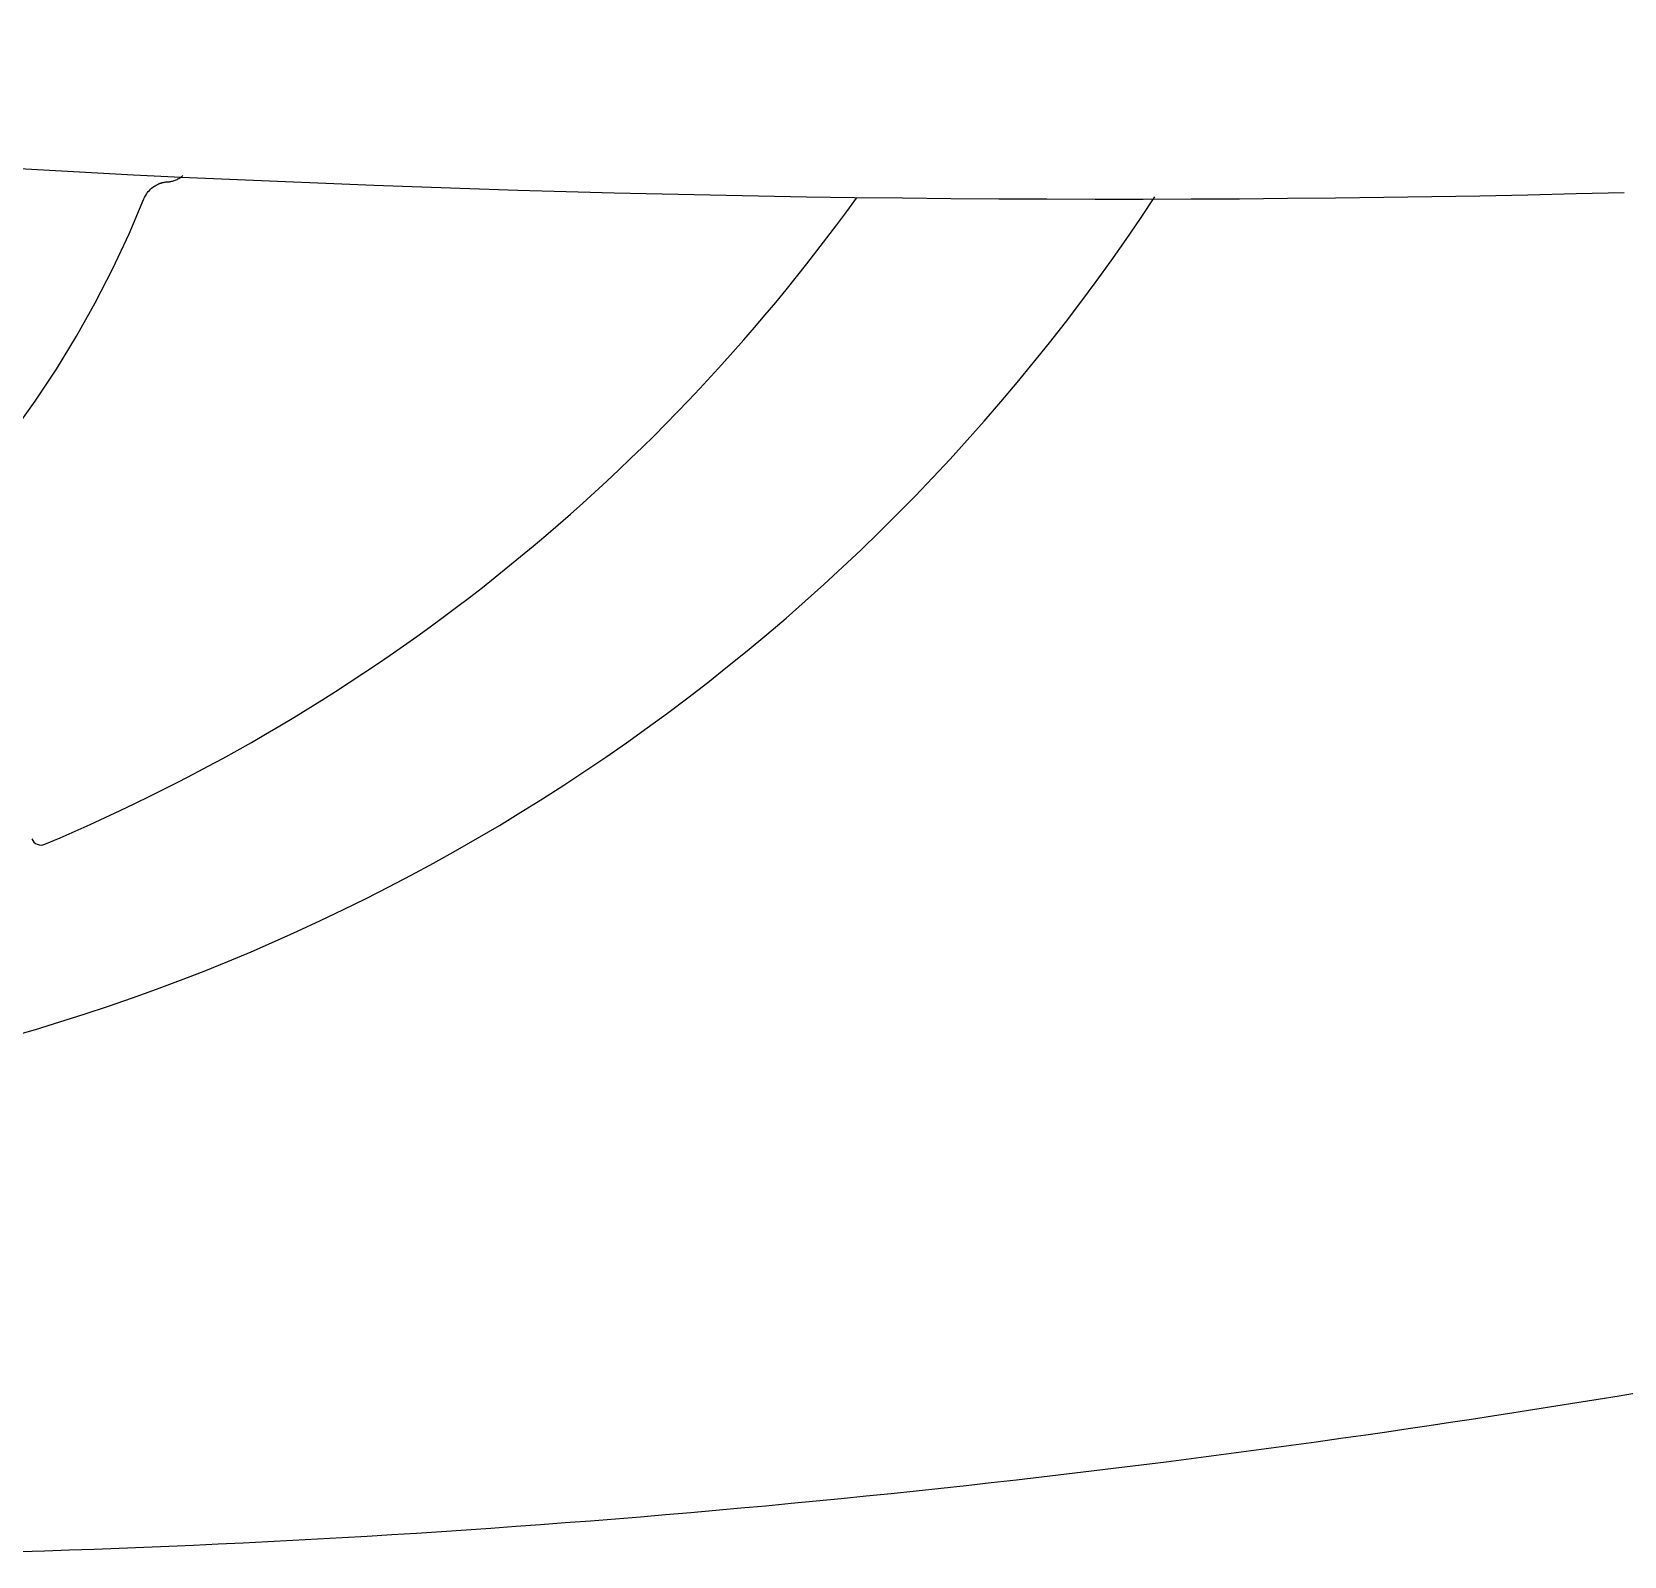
# Model space of a CAD drawing. Header units: millimetres. Extents: x -10496 to -5455, y -188 to 7293.
# Drawn here: x -6855.46 to -6836.99, y 5704.54 to 5722.22 of the extents above; entities that cross this region are included whole.
import ezdxf

# ---------------------------------------------------------------- set-up
doc = ezdxf.new("R2010")
doc.units = ezdxf.units.MM

# ---------------------------------------------------------------- blocks, each defined once
blk = doc.blocks.new('A$C607e6588')
at = {"color": 7, "linetype": 'Continuous'}
for p, q in [((4.1425, 3.0763), (4.1422, 3.0775)), ((4.1429, 3.0751), (4.1425, 3.0763)), ((4.1432, 3.0744), (4.1429, 3.0751)), ((4.1436, 3.0733), (4.1431, 3.0746))]:
    blk.add_line(p, q, dxfattribs=at)
for points in [[(4.1413, 3.0836), (4.1412, 3.0842), (4.1412, 3.0848), (4.1411, 3.0856), (4.141, 3.0864), (4.1408, 3.0873), (4.1406, 3.0882), (4.1404, 3.0892), (4.1401, 3.0902), (4.1398, 3.0912), (4.1394, 3.0923), (4.139, 3.0933), (4.1385, 3.0944), (4.1379, 3.0954), (4.1373, 3.0965), (4.1367, 3.0976), (4.1359, 3.0986), (4.1351, 3.0997), (4.1342, 3.1007), (4.1339, 3.1011)], [(4.1422, 3.0775), (4.1419, 3.0787), (4.1417, 3.0797), (4.1416, 3.0807), (4.1414, 3.0816), (4.1413, 3.0823), (4.1413, 3.083), (4.1413, 3.0835), (4.1413, 3.0836)], [(4.1431, 3.0746), (4.1427, 3.0758), (4.1426, 3.0761)], [(4.1607, 3.0564), (4.1591, 3.0572), (4.1572, 3.0581), (4.1555, 3.0592), (4.1539, 3.0603), (4.1524, 3.0614), (4.151, 3.0627), (4.1497, 3.0639), (4.1485, 3.0653), (4.1475, 3.0666), (4.1465, 3.0679), (4.1457, 3.0693), (4.1449, 3.0706), (4.1442, 3.072), (4.1436, 3.0733)], [(4.4389, 2.8985), (4.4281, 2.9065), (4.3923, 2.932), (4.3556, 2.9563), (4.318, 2.9791), (4.2796, 3.0006), (4.2405, 3.0207), (4.2007, 3.0394), (4.1607, 3.0564)]]:
    blk.add_lwpolyline(points, dxfattribs=at)
for centre, radius, start, end in [((-18.3793, 4.1665), 22.5403, 352.52889, 1.48518), ((2.88, 2.268), 2.328, 10.7948, 56.6885), ((2.8799, 2.0943), 2.1905, 22.7958, 54.2445), ((4.8889, 2.9386), 0.0113, 292.4993, 22.7846)]:
    blk.add_arc(centre, radius, start, end, dxfattribs=at)
for points, start_tangent, end_tangent in [([(5.7141, 2.6303), (5.6757, 3.5387), (5.5751, 4.455), (5.4425, 5.2257)], (-0.021125, 2.612925), (-0.514619, 2.562411)), ([(4.1432, 3.0744), (4.1427, 3.0757), (4.1421, 3.078)], (-0.001349, 0.003581), (-0.000902, 0.003718))]:
    blk.add_spline(points, degree=3, dxfattribs=dict(at, start_tangent=start_tangent, end_tangent=end_tangent))

msp = doc.modelspace()

# ---------------------------------------------------------------- block references
at = {"xscale": 10.1315789473, "yscale": 10.1315789473, "zscale": 10.1315789473, "rotation": 270}
msp.add_blockref('A$C607e6588', (-6885.122, 5762.437), dxfattribs=at)

doc.saveas('drawing.dxf')
